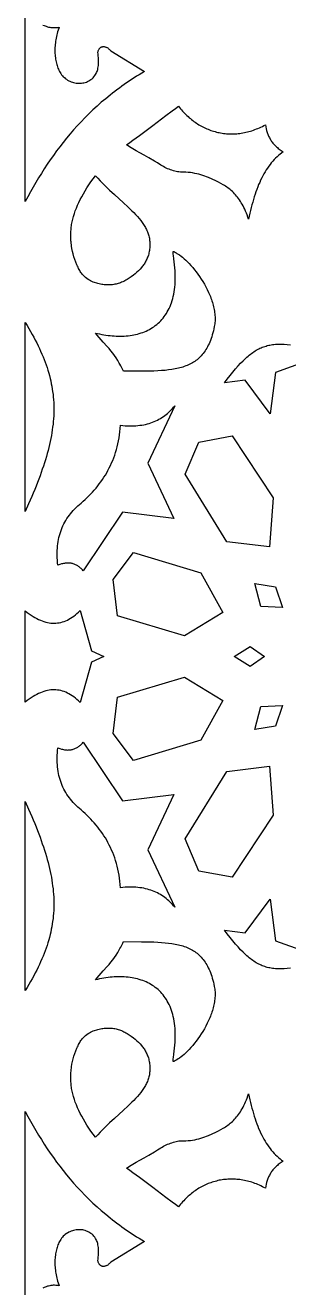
# Model space of a CAD drawing. Extents: x -575 to 575, y -425 to 425.
# Drawn here: x 435 to 468.1, y -79.3 to 79.3 of the extents above; entities that cross this region are included whole.
import ezdxf

# ---------------------------------------------------------------- set-up
doc = ezdxf.new("R2010")
doc.units = 0
doc.layers.add('LAYER_1', color=18, linetype='CONTINUOUS')

msp = doc.modelspace()

# ---------------------------------------------------------------- linework, layer by layer
at = {"layer": 'LAYER_1'}
for points in [[(437.23, 79.32), (437.37, 79.26), (437.51, 79.21), (437.65, 79.16), (437.8, 79.11), (437.94, 79.07), (438.09, 79.04), (438.23, 79.02), (438.38, 79), (438.53, 78.99), (438.68, 78.99), (438.83, 79), (438.98, 79.01), (439.14, 79.03), (439.29, 79.06), (439.21, 78.87), (439.15, 78.67), (439.08, 78.47), (439.02, 78.27), (438.97, 78.07), (438.92, 77.87), (438.88, 77.67), (438.84, 77.47), (438.81, 77.28), (438.79, 77.08), (438.76, 76.89), (438.75, 76.69), (438.74, 76.5), (438.73, 76.31), (438.73, 76.12), (438.73, 75.93), (438.74, 75.75), (438.75, 75.57), (438.77, 75.39), (438.79, 75.21), (438.82, 75.04), (438.85, 74.87), (438.88, 74.7), (438.92, 74.53), (438.96, 74.37), (439.01, 74.22), (439.06, 74.06), (439.12, 73.91), (439.18, 73.77), (439.24, 73.63), (439.31, 73.49), (439.38, 73.36), (439.47, 73.22), (439.57, 73.08), (439.68, 72.95), (439.79, 72.82), (439.92, 72.71), (440.04, 72.6), (440.18, 72.5), (440.32, 72.41), (440.47, 72.33), (440.62, 72.26), (440.77, 72.2), (440.93, 72.14), (441.09, 72.1), (441.25, 72.06), (441.41, 72.03), (441.58, 72.01), (441.74, 72.01), (441.9, 72.01), (442.07, 72.02), (442.23, 72.04), (442.39, 72.07), (442.55, 72.11), (442.7, 72.16), (442.85, 72.23), (443, 72.3), (443.14, 72.38), (443.27, 72.47), (443.4, 72.58), (443.53, 72.69), (443.64, 72.82), (443.75, 72.96), (443.85, 73.11), (443.92, 73.22), (443.98, 73.34), (444.03, 73.47), (444.08, 73.61), (444.12, 73.75), (444.15, 73.9), (444.18, 74.07), (444.2, 74.24), (444.22, 74.41), (444.22, 74.6), (444.23, 74.8), (444.22, 75), (444.21, 75.22), (444.19, 75.45), (444.17, 75.68), (444.14, 75.93), (444.16, 76.01), (444.19, 76.09), (444.22, 76.16), (444.25, 76.23), (444.29, 76.29), (444.32, 76.35), (444.37, 76.4), (444.41, 76.44), (444.46, 76.48), (444.5, 76.52), (444.55, 76.55), (444.61, 76.57), (444.66, 76.59), (444.72, 76.6), (444.77, 76.61), (444.83, 76.62), (444.89, 76.61), (444.95, 76.61), (445.01, 76.6), (445.07, 76.58), (445.13, 76.56), (445.19, 76.54), (445.25, 76.51), (445.31, 76.48), (445.37, 76.44), (445.43, 76.4), (445.49, 76.35), (445.55, 76.3), (445.6, 76.25), (445.66, 76.19), (445.71, 76.13), (445.76, 76.06), (450, 73.47), (449.66, 73.28), (449.33, 73.08), (449.01, 72.88), (448.69, 72.67), (448.37, 72.47), (448.06, 72.26), (447.75, 72.05), (447.44, 71.84), (447.14, 71.63), (446.84, 71.41), (446.54, 71.19), (446.25, 70.97), (445.96, 70.75), (445.68, 70.53), (445.12, 70.07), (444.57, 69.61), (444.04, 69.14), (443.51, 68.66), (443.01, 68.17), (442.51, 67.68), (442.03, 67.18), (441.55, 66.67), (441.09, 66.16), (440.64, 65.64), (440.2, 65.11), (439.77, 64.58), (439.35, 64.04), (438.94, 63.5), (438.54, 62.94), (438.15, 62.39), (437.77, 61.83), (437.4, 61.26), (437.03, 60.69), (436.68, 60.11), (436.33, 59.53), (435.98, 58.95), (435.65, 58.36), (435.32, 57.76), (435, 57.17), (435, 81.05)], [(474.36, 38.53), (466.47, 35.69), (465.81, 30.48), (462.67, 34.71), (460.05, 34.36), (460.41, 34.84), (460.77, 35.3), (461.12, 35.72), (461.45, 36.12), (461.78, 36.49), (462.09, 36.84), (462.41, 37.15), (462.56, 37.3), (462.71, 37.45), (462.86, 37.58), (463.02, 37.72), (463.17, 37.84), (463.32, 37.96), (463.47, 38.07), (463.61, 38.18), (463.76, 38.28), (463.91, 38.38), (464.06, 38.47), (464.21, 38.55), (464.37, 38.63), (464.52, 38.71), (464.67, 38.78), (464.82, 38.84), (464.98, 38.9), (465.14, 38.95), (465.29, 39), (465.45, 39.05), (465.62, 39.09), (465.78, 39.12), (465.95, 39.15), (466.11, 39.18), (466.28, 39.2), (466.46, 39.22), (466.63, 39.23), (466.81, 39.24), (467, 39.24), (467.18, 39.24), (467.56, 39.23), (467.96, 39.2), (468.37, 39.16)], [(468.37, -39.16), (467.96, -39.21), (467.56, -39.23), (467.18, -39.24), (467, -39.24), (466.81, -39.24), (466.63, -39.23), (466.46, -39.22), (466.28, -39.2), (466.11, -39.18), (465.95, -39.15), (465.78, -39.12), (465.62, -39.09), (465.45, -39.05), (465.29, -39.01), (465.14, -38.96), (464.98, -38.9), (464.82, -38.84), (464.67, -38.78), (464.52, -38.71), (464.37, -38.64), (464.21, -38.56), (464.06, -38.47), (463.91, -38.38), (463.76, -38.28), (463.61, -38.18), (463.47, -38.07), (463.32, -37.96), (463.17, -37.84), (463.02, -37.72), (462.86, -37.59), (462.71, -37.45), (462.56, -37.31), (462.41, -37.16), (462.09, -36.84), (461.78, -36.49), (461.45, -36.12), (461.12, -35.72), (460.77, -35.3), (460.41, -34.84), (460.05, -34.36), (462.67, -34.71), (465.81, -30.48), (466.47, -35.7), (474.36, -38.53)], [(435, -81.06), (435, -57.17), (435.32, -57.77), (435.65, -58.36), (435.98, -58.95), (436.33, -59.53), (436.68, -60.12), (437.03, -60.69), (437.4, -61.26), (437.77, -61.83), (438.15, -62.39), (438.54, -62.95), (438.94, -63.5), (439.35, -64.04), (439.77, -64.58), (440.2, -65.11), (440.64, -65.64), (441.09, -66.16), (441.55, -66.68), (442.03, -67.18), (442.51, -67.68), (443.01, -68.18), (443.51, -68.66), (444.04, -69.14), (444.57, -69.61), (445.12, -70.07), (445.68, -70.53), (445.96, -70.75), (446.25, -70.97), (446.54, -71.19), (446.84, -71.41), (447.14, -71.63), (447.44, -71.84), (447.75, -72.05), (448.06, -72.26), (448.37, -72.47), (448.69, -72.68), (449.01, -72.88), (449.33, -73.08), (449.66, -73.28), (450, -73.47), (445.76, -76.06), (445.71, -76.13), (445.66, -76.19), (445.6, -76.25), (445.55, -76.3), (445.49, -76.35), (445.43, -76.4), (445.37, -76.44), (445.31, -76.48), (445.25, -76.51), (445.19, -76.54), (445.13, -76.56), (445.07, -76.58), (445.01, -76.6), (444.95, -76.61), (444.89, -76.62), (444.83, -76.62), (444.77, -76.61), (444.72, -76.61), (444.66, -76.59), (444.61, -76.57), (444.55, -76.55), (444.5, -76.52), (444.46, -76.49), (444.41, -76.45), (444.37, -76.4), (444.32, -76.35), (444.29, -76.29), (444.25, -76.23), (444.22, -76.17), (444.19, -76.09), (444.16, -76.01), (444.14, -75.93), (444.17, -75.68), (444.19, -75.45), (444.21, -75.22), (444.22, -75.01), (444.23, -74.8), (444.22, -74.6), (444.22, -74.42), (444.2, -74.24), (444.18, -74.07), (444.15, -73.91), (444.12, -73.75), (444.08, -73.61), (444.03, -73.47), (443.98, -73.34), (443.92, -73.22), (443.85, -73.11), (443.75, -72.96), (443.64, -72.82), (443.53, -72.7), (443.4, -72.58), (443.27, -72.48), (443.14, -72.38), (443, -72.3), (442.85, -72.23), (442.7, -72.17), (442.55, -72.11), (442.39, -72.07), (442.23, -72.04), (442.07, -72.02), (441.9, -72.01), (441.74, -72.01), (441.58, -72.02), (441.41, -72.03), (441.25, -72.06), (441.09, -72.1), (440.93, -72.14), (440.77, -72.2), (440.62, -72.26), (440.47, -72.33), (440.32, -72.42), (440.18, -72.5), (440.04, -72.6), (439.92, -72.71), (439.79, -72.82), (439.68, -72.95), (439.57, -73.08), (439.47, -73.22), (439.38, -73.37), (439.31, -73.5), (439.24, -73.63), (439.18, -73.77), (439.12, -73.92), (439.06, -74.07), (439.01, -74.22), (438.96, -74.38), (438.92, -74.54), (438.88, -74.7), (438.85, -74.87), (438.82, -75.04), (438.79, -75.21), (438.77, -75.39), (438.75, -75.57), (438.74, -75.75), (438.73, -75.94), (438.73, -76.12), (438.73, -76.31), (438.74, -76.5), (438.75, -76.69), (438.76, -76.89), (438.79, -77.08), (438.81, -77.28), (438.84, -77.48), (438.88, -77.67), (438.92, -77.87), (438.97, -78.07), (439.02, -78.27), (439.08, -78.47), (439.15, -78.67), (439.21, -78.87), (439.29, -79.07), (439.14, -79.03), (438.98, -79.01), (438.83, -79), (438.68, -78.99), (438.53, -78.99), (438.38, -79), (438.23, -79.02), (438.09, -79.05), (437.94, -79.08), (437.8, -79.11), (437.65, -79.16), (437.51, -79.21), (437.37, -79.26), (437.23, -79.33)]]:
    msp.add_lwpolyline(points, dxfattribs=at)
for points in [[(454.41, 68.95), (454.53, 68.8), (454.66, 68.65), (454.79, 68.5), (454.93, 68.35), (455.06, 68.21), (455.2, 68.07), (455.34, 67.94), (455.48, 67.81), (455.62, 67.68), (455.77, 67.56), (455.92, 67.44), (456.07, 67.32), (456.22, 67.21), (456.37, 67.1), (456.53, 67), (456.68, 66.9), (456.84, 66.8), (457, 66.7), (457.17, 66.61), (457.33, 66.53), (457.49, 66.45), (457.66, 66.37), (457.83, 66.29), (458, 66.22), (458.17, 66.16), (458.34, 66.09), (458.51, 66.03), (458.69, 65.98), (458.87, 65.93), (459.04, 65.88), (459.22, 65.84), (459.4, 65.8), (459.58, 65.77), (459.76, 65.74), (459.94, 65.71), (460.13, 65.69), (460.31, 65.67), (460.49, 65.66), (460.68, 65.65), (460.86, 65.65), (461.05, 65.65), (461.24, 65.65), (461.43, 65.66), (461.61, 65.67), (461.8, 65.69), (461.99, 65.71), (462.18, 65.74), (462.37, 65.77), (462.56, 65.81), (462.75, 65.85), (462.94, 65.89), (463.13, 65.94), (463.32, 65.99), (463.51, 66.05), (463.7, 66.12), (463.89, 66.18), (464.08, 66.26), (464.27, 66.33), (464.46, 66.42), (464.65, 66.5), (464.84, 66.59), (465.03, 66.69), (465.22, 66.79), (465.26, 66.54), (465.3, 66.3), (465.36, 66.06), (465.39, 65.94), (465.43, 65.82), (465.47, 65.7), (465.52, 65.59), (465.56, 65.47), (465.61, 65.36), (465.67, 65.25), (465.73, 65.14), (465.79, 65.03), (465.85, 64.92), (465.92, 64.81), (465.99, 64.71), (466.07, 64.6), (466.15, 64.5), (466.24, 64.4), (466.32, 64.3), (466.42, 64.2), (466.52, 64.11), (466.62, 64.01), (466.72, 63.92), (466.83, 63.82), (466.95, 63.73), (467.07, 63.64), (467.19, 63.56), (467.32, 63.47), (467.45, 63.39), (467.25, 63.24), (467.05, 63.09), (466.86, 62.93), (466.67, 62.77), (466.48, 62.59), (466.3, 62.41), (466.13, 62.21), (465.95, 62.01), (465.79, 61.8), (465.63, 61.58), (465.47, 61.36), (465.32, 61.13), (465.17, 60.88), (465.02, 60.64), (464.88, 60.38), (464.75, 60.11), (464.61, 59.84), (464.49, 59.56), (464.36, 59.28), (464.24, 58.98), (464.13, 58.68), (464.02, 58.38), (463.91, 58.06), (463.8, 57.74), (463.7, 57.41), (463.61, 57.08), (463.51, 56.74), (463.43, 56.39), (463.34, 56.04), (463.26, 55.68), (463.18, 55.31), (463.1, 54.94), (463.01, 55.2), (462.92, 55.46), (462.82, 55.7), (462.72, 55.94), (462.62, 56.17), (462.51, 56.38), (462.4, 56.59), (462.29, 56.8), (462.18, 56.99), (462.06, 57.17), (461.94, 57.35), (461.82, 57.52), (461.7, 57.68), (461.58, 57.84), (461.45, 57.99), (461.32, 58.13), (461.19, 58.27), (461.05, 58.4), (460.92, 58.52), (460.78, 58.64), (460.64, 58.76), (460.5, 58.86), (460.35, 58.97), (460.21, 59.07), (460.06, 59.17), (459.91, 59.26), (459.61, 59.43), (459.3, 59.59), (458.99, 59.74), (458.52, 59.95), (458.06, 60.15), (457.82, 60.25), (457.59, 60.34), (457.35, 60.42), (457.1, 60.5), (456.85, 60.57), (456.6, 60.64), (456.33, 60.69), (456.06, 60.74), (455.78, 60.78), (455.49, 60.8), (455.19, 60.82), (454.87, 60.82), (454.7, 60.83), (454.52, 60.84), (454.34, 60.86), (454.17, 60.88), (453.99, 60.92), (453.81, 60.96), (453.63, 61.01), (453.45, 61.07), (453.27, 61.13), (453.09, 61.2), (452.91, 61.27), (452.74, 61.35), (452.57, 61.44), (452.39, 61.53), (452.23, 61.63), (452.06, 61.73), (451.64, 61.99), (451.25, 62.23), (450.56, 62.64), (449.96, 62.98), (449.43, 63.27), (448.97, 63.53), (448.54, 63.77), (448.13, 64.02), (447.93, 64.15), (447.72, 64.28), (448.14, 64.56), (448.55, 64.85), (448.97, 65.15), (449.39, 65.45), (450.23, 66.08), (451.06, 66.71), (452.7, 67.95), (453.5, 68.55), (453.9, 68.83), (454.29, 69.11)], [(444.12, 60.07), (444.41, 59.75), (444.71, 59.45), (445.01, 59.15), (445.31, 58.86), (445.61, 58.58), (446.21, 58.03), (447.36, 56.99), (447.9, 56.49), (448.16, 56.25), (448.41, 56), (448.66, 55.76), (448.89, 55.51), (449.11, 55.26), (449.32, 55.02), (449.52, 54.77), (449.71, 54.52), (449.88, 54.27), (449.96, 54.14), (450.04, 54.02), (450.11, 53.89), (450.18, 53.76), (450.24, 53.63), (450.3, 53.5), (450.36, 53.36), (450.41, 53.23), (450.46, 53.09), (450.5, 52.96), (450.54, 52.82), (450.58, 52.68), (450.61, 52.54), (450.63, 52.4), (450.65, 52.25), (450.66, 52.11), (450.67, 51.96), (450.68, 51.81), (450.68, 51.64), (450.67, 51.48), (450.66, 51.32), (450.64, 51.16), (450.62, 51.01), (450.59, 50.86), (450.56, 50.71), (450.53, 50.57), (450.49, 50.43), (450.45, 50.29), (450.4, 50.16), (450.35, 50.03), (450.29, 49.9), (450.23, 49.77), (450.17, 49.65), (450.1, 49.53), (450.03, 49.41), (449.95, 49.3), (449.87, 49.19), (449.79, 49.08), (449.71, 48.97), (449.62, 48.86), (449.44, 48.65), (449.24, 48.45), (449.04, 48.26), (448.82, 48.07), (448.6, 47.89), (448.34, 47.69), (448.21, 47.59), (448.07, 47.51), (447.94, 47.42), (447.81, 47.34), (447.67, 47.26), (447.54, 47.19), (447.4, 47.12), (447.26, 47.06), (447.12, 47), (446.98, 46.95), (446.84, 46.9), (446.7, 46.85), (446.56, 46.81), (446.42, 46.78), (446.27, 46.75), (446.13, 46.72), (445.98, 46.7), (445.84, 46.69), (445.69, 46.67), (445.54, 46.67), (445.39, 46.67), (445.24, 46.67), (445.09, 46.68), (444.93, 46.69), (444.78, 46.71), (444.62, 46.74), (444.47, 46.77), (444.31, 46.8), (444.15, 46.84), (443.99, 46.89), (443.7, 46.98), (443.55, 47.04), (443.39, 47.1), (443.23, 47.18), (443.07, 47.26), (442.9, 47.37), (442.74, 47.48), (442.57, 47.62), (442.49, 47.69), (442.41, 47.77), (442.33, 47.85), (442.25, 47.94), (442.17, 48.04), (442.09, 48.14), (442.01, 48.25), (441.93, 48.37), (441.86, 48.49), (441.78, 48.61), (441.71, 48.75), (441.64, 48.89), (441.57, 49.04), (441.5, 49.2), (441.36, 49.54), (441.24, 49.88), (441.13, 50.22), (441.03, 50.56), (440.95, 50.89), (440.88, 51.23), (440.82, 51.56), (440.8, 51.73), (440.78, 51.9), (440.76, 52.07), (440.75, 52.23), (440.74, 52.4), (440.73, 52.57), (440.72, 52.74), (440.72, 52.9), (440.73, 53.07), (440.73, 53.24), (440.74, 53.41), (440.76, 53.58), (440.77, 53.75), (440.79, 53.92), (440.82, 54.08), (440.84, 54.25), (440.91, 54.6), (440.98, 54.94), (441.08, 55.28), (441.18, 55.63), (441.3, 55.97), (441.43, 56.33), (441.58, 56.68), (441.74, 57.03), (441.91, 57.39), (442.1, 57.75), (442.31, 58.12), (442.52, 58.49), (442.75, 58.86), (443, 59.23), (443.26, 59.61), (443.53, 60), (443.82, 60.39)], [(453.7, 50.87), (453.74, 50.85), (453.79, 50.82), (453.92, 50.74), (453.99, 50.69), (454.08, 50.64), (454.24, 50.55), (454.42, 50.44), (454.6, 50.3), (454.8, 50.15), (455, 49.97), (455.2, 49.78), (455.41, 49.58), (455.63, 49.35), (455.85, 49.11), (456.07, 48.86), (456.29, 48.59), (456.5, 48.31), (456.72, 48.02), (456.93, 47.72), (457.14, 47.41), (457.34, 47.09), (457.54, 46.76), (457.72, 46.42), (457.9, 46.08), (458.06, 45.73), (458.22, 45.38), (458.29, 45.2), (458.36, 45.02), (458.42, 44.84), (458.48, 44.66), (458.54, 44.48), (458.6, 44.3), (458.64, 44.12), (458.69, 43.94), (458.73, 43.75), (458.77, 43.57), (458.8, 43.39), (458.82, 43.21), (458.84, 43.03), (458.86, 42.85), (458.87, 42.67), (458.87, 42.49), (458.87, 42.31), (458.87, 42.14), (458.85, 41.96), (458.84, 41.78), (458.81, 41.61), (458.78, 41.44), (458.72, 41.16), (458.66, 40.9), (458.59, 40.65), (458.52, 40.4), (458.45, 40.16), (458.37, 39.93), (458.29, 39.71), (458.21, 39.5), (458.12, 39.29), (458.03, 39.1), (457.93, 38.91), (457.83, 38.72), (457.72, 38.55), (457.62, 38.38), (457.5, 38.22), (457.39, 38.07), (457.27, 37.92), (457.14, 37.78), (457.02, 37.65), (456.89, 37.52), (456.75, 37.4), (456.61, 37.28), (456.47, 37.17), (456.32, 37.07), (456.17, 36.97), (456.02, 36.88), (455.86, 36.79), (455.7, 36.7), (455.53, 36.63), (455.36, 36.55), (455.19, 36.49), (455.01, 36.42), (454.83, 36.36), (454.65, 36.31), (454.46, 36.25), (454.27, 36.21), (454.07, 36.16), (453.87, 36.12), (453.46, 36.05), (453.03, 35.99), (452.59, 35.94), (452.14, 35.91), (451.67, 35.88), (451.18, 35.86), (450.68, 35.84), (450.16, 35.83), (449.63, 35.83), (447.35, 35.82), (447.27, 36), (447.19, 36.18), (447.1, 36.36), (447.01, 36.53), (446.92, 36.7), (446.83, 36.86), (446.63, 37.18), (446.43, 37.5), (446.21, 37.8), (446, 38.09), (445.77, 38.38), (445.54, 38.67), (445.3, 38.95), (444.82, 39.5), (444.32, 40.06), (443.82, 40.63), (444.09, 40.56), (444.36, 40.51), (444.62, 40.45), (444.89, 40.41), (445.15, 40.37), (445.42, 40.33), (445.68, 40.3), (445.94, 40.28), (446.2, 40.26), (446.45, 40.24), (446.71, 40.24), (446.96, 40.24), (447.21, 40.24), (447.46, 40.25), (447.71, 40.27), (447.95, 40.29), (448.19, 40.32), (448.43, 40.36), (448.66, 40.4), (448.89, 40.45), (449.12, 40.5), (449.35, 40.57), (449.57, 40.64), (449.78, 40.71), (450, 40.79), (450.21, 40.88), (450.41, 40.98), (450.61, 41.08), (450.81, 41.19), (451, 41.31), (451.18, 41.43), (451.36, 41.56), (451.54, 41.7), (451.71, 41.85), (451.88, 42), (452.04, 42.16), (452.19, 42.33), (452.34, 42.51), (452.48, 42.69), (452.62, 42.88), (452.75, 43.08), (452.87, 43.29), (452.99, 43.5), (453.1, 43.73), (453.21, 43.96), (453.3, 44.2), (453.39, 44.44), (453.47, 44.7), (453.55, 44.96), (453.62, 45.24), (453.68, 45.52), (453.73, 45.81), (453.77, 46.11), (453.81, 46.41), (453.84, 46.73), (453.85, 47.05), (453.87, 47.39), (453.87, 47.73), (453.86, 48.08), (453.84, 48.44), (453.82, 48.81), (453.78, 49.19), (453.74, 49.57), (453.69, 49.97), (453.63, 50.37), (453.61, 50.52), (453.6, 50.64), (453.6, 50.74), (453.6, 50.8), (453.62, 50.85), (453.62, 50.86), (453.63, 50.87), (453.65, 50.88), (453.66, 50.88)], [(435.23, 41.57), (435.45, 41.19), (435.66, 40.83), (435.87, 40.46), (436.07, 40.1), (436.26, 39.74), (436.44, 39.39), (436.61, 39.04), (436.78, 38.69), (436.94, 38.34), (437.09, 37.99), (437.24, 37.65), (437.38, 37.3), (437.51, 36.96), (437.63, 36.62), (437.74, 36.29), (437.85, 35.95), (437.95, 35.61), (438.05, 35.28), (438.13, 34.94), (438.21, 34.61), (438.28, 34.27), (438.35, 33.94), (438.4, 33.6), (438.45, 33.27), (438.5, 32.93), (438.53, 32.6), (438.56, 32.26), (438.58, 31.92), (438.59, 31.58), (438.6, 31.24), (438.6, 30.9), (438.59, 30.56), (438.58, 30.21), (438.56, 29.87), (438.53, 29.52), (438.5, 29.17), (438.45, 28.81), (438.4, 28.46), (438.35, 28.1), (438.29, 27.74), (438.22, 27.37), (438.14, 27), (438.06, 26.63), (437.97, 26.26), (437.87, 25.88), (437.77, 25.49), (437.66, 25.11), (437.54, 24.72), (437.42, 24.32), (437.29, 23.92), (437.15, 23.51), (437.01, 23.1), (436.86, 22.69), (436.7, 22.27), (436.54, 21.84), (436.37, 21.41), (436.19, 20.97), (436.01, 20.53), (435.82, 20.08), (435.42, 19.16), (435, 18.22), (435, 41.94)], [(450.41, 24.27), (453.7, 17.32), (447.23, 18.14), (442.29, 10.78), (442.21, 10.87), (442.13, 10.96), (442.05, 11.04), (441.96, 11.11), (441.88, 11.19), (441.79, 11.26), (441.7, 11.32), (441.61, 11.38), (441.52, 11.43), (441.43, 11.48), (441.34, 11.53), (441.25, 11.57), (441.15, 11.61), (441.05, 11.64), (440.96, 11.67), (440.86, 11.69), (440.76, 11.71), (440.66, 11.73), (440.56, 11.74), (440.45, 11.74), (440.35, 11.74), (440.24, 11.74), (440.13, 11.73), (440.03, 11.72), (439.92, 11.7), (439.81, 11.68), (439.7, 11.66), (439.58, 11.63), (439.35, 11.55), (439.12, 11.46), (439.08, 11.78), (439.05, 12.1), (439.03, 12.41), (439.02, 12.72), (439.02, 13.02), (439.02, 13.31), (439.04, 13.6), (439.06, 13.88), (439.09, 14.16), (439.13, 14.43), (439.18, 14.7), (439.24, 14.96), (439.31, 15.21), (439.38, 15.47), (439.46, 15.71), (439.55, 15.96), (439.65, 16.19), (439.75, 16.43), (439.87, 16.66), (439.99, 16.88), (440.12, 17.1), (440.25, 17.32), (440.4, 17.53), (440.55, 17.74), (440.71, 17.94), (440.87, 18.14), (441.05, 18.34), (441.23, 18.54), (441.41, 18.73), (441.61, 18.91), (441.81, 19.1), (442.02, 19.28), (442.27, 19.5), (442.52, 19.72), (442.77, 19.95), (443.01, 20.18), (443.24, 20.42), (443.47, 20.66), (443.69, 20.91), (443.91, 21.16), (444.12, 21.42), (444.32, 21.69), (444.52, 21.95), (444.71, 22.23), (444.9, 22.51), (445.08, 22.79), (445.25, 23.08), (445.41, 23.38), (445.57, 23.68), (445.72, 23.99), (445.86, 24.31), (446, 24.63), (446.13, 24.96), (446.25, 25.3), (446.36, 25.64), (446.46, 25.99), (446.56, 26.34), (446.65, 26.71), (446.73, 27.08), (446.8, 27.45), (446.86, 27.84), (446.92, 28.23), (446.96, 28.63), (447, 29.04), (447.29, 29.01), (447.57, 28.99), (447.85, 28.97), (448.13, 28.96), (448.4, 28.96), (448.66, 28.97), (448.92, 28.99), (449.17, 29.01), (449.42, 29.04), (449.66, 29.07), (449.9, 29.12), (450.13, 29.16), (450.36, 29.22), (450.58, 29.28), (450.8, 29.35), (451.01, 29.43), (451.22, 29.51), (451.43, 29.6), (451.62, 29.7), (451.82, 29.8), (452.01, 29.91), (452.19, 30.03), (452.38, 30.15), (452.55, 30.27), (452.72, 30.41), (452.89, 30.54), (453.06, 30.69), (453.22, 30.84), (453.37, 30.99), (453.52, 31.16), (453.67, 31.32), (453.82, 31.49)], [(466.17, 19.93), (465.71, 13.78), (460.35, 14.42), (455.13, 22.9), (456.83, 26.94), (461.03, 27.7)], [(457.07, 10.5), (459.84, 5.53), (455.02, 2.58), (446.61, 5.11), (446.08, 9.69), (448.63, 13.07)], [(466.48, 8.76), (467.34, 6.15), (464.65, 6.29), (463.87, 9.17)], [(443.34, 0.7), (444.87, 0), (443.34, -0.7), (441.9, -5.76), (441.7, -5.58), (441.5, -5.4), (441.31, -5.23), (441.11, -5.08), (440.91, -4.94), (440.7, -4.81), (440.5, -4.69), (440.3, -4.59), (440.1, -4.49), (439.9, -4.41), (439.69, -4.34), (439.49, -4.29), (439.28, -4.24), (439.08, -4.21), (438.87, -4.19), (438.66, -4.18), (438.45, -4.18), (438.23, -4.2), (438.02, -4.23), (437.8, -4.27), (437.58, -4.32), (437.36, -4.39), (437.14, -4.47), (436.91, -4.56), (436.68, -4.66), (436.45, -4.78), (436.22, -4.9), (435.98, -5.04), (435.74, -5.2), (435.5, -5.36), (435.25, -5.54), (435, -5.73), (435, 5.73), (435.25, 5.54), (435.5, 5.36), (435.74, 5.2), (435.98, 5.04), (436.22, 4.9), (436.45, 4.77), (436.68, 4.66), (436.91, 4.56), (437.14, 4.47), (437.36, 4.39), (437.58, 4.32), (437.8, 4.27), (438.02, 4.23), (438.23, 4.2), (438.45, 4.18), (438.66, 4.18), (438.87, 4.19), (439.08, 4.21), (439.28, 4.24), (439.49, 4.28), (439.69, 4.34), (439.9, 4.41), (440.1, 4.49), (440.3, 4.58), (440.5, 4.69), (440.7, 4.81), (440.91, 4.94), (441.11, 5.08), (441.31, 5.23), (441.5, 5.4), (441.7, 5.57), (441.9, 5.76)], [(465.09, 0), (463.3, -1.27), (461.26, 0), (463.3, 1.27)], [(459.84, -5.54), (457.07, -10.5), (448.63, -13.07), (446.08, -9.69), (446.61, -5.12), (455.02, -2.58)], [(466.48, -8.76), (463.87, -9.17), (464.65, -6.29), (467.34, -6.15)], [(447.23, -18.14), (453.7, -17.32), (450.41, -24.27), (453.82, -31.5), (453.67, -31.32), (453.52, -31.16), (453.37, -31), (453.22, -30.84), (453.06, -30.69), (452.89, -30.55), (452.72, -30.41), (452.55, -30.28), (452.38, -30.15), (452.19, -30.03), (452.01, -29.91), (451.82, -29.8), (451.62, -29.7), (451.43, -29.61), (451.22, -29.52), (451.01, -29.43), (450.8, -29.36), (450.58, -29.29), (450.36, -29.22), (450.13, -29.17), (449.9, -29.12), (449.66, -29.07), (449.42, -29.04), (449.17, -29.01), (448.92, -28.99), (448.66, -28.97), (448.4, -28.97), (448.13, -28.97), (447.85, -28.97), (447.57, -28.99), (447.29, -29.01), (447, -29.04), (446.96, -28.64), (446.92, -28.23), (446.86, -27.84), (446.8, -27.46), (446.73, -27.08), (446.65, -26.71), (446.56, -26.35), (446.46, -25.99), (446.36, -25.64), (446.25, -25.3), (446.13, -24.96), (446, -24.63), (445.86, -24.31), (445.72, -24), (445.57, -23.69), (445.41, -23.38), (445.25, -23.09), (445.08, -22.79), (444.9, -22.51), (444.71, -22.23), (444.52, -21.96), (444.32, -21.69), (444.12, -21.42), (443.91, -21.17), (443.69, -20.91), (443.47, -20.67), (443.24, -20.42), (443.01, -20.19), (442.77, -19.95), (442.52, -19.72), (442.27, -19.5), (442.02, -19.28), (441.81, -19.1), (441.61, -18.91), (441.41, -18.73), (441.23, -18.54), (441.05, -18.34), (440.87, -18.15), (440.71, -17.94), (440.55, -17.74), (440.4, -17.53), (440.25, -17.32), (440.12, -17.1), (439.99, -16.88), (439.87, -16.66), (439.75, -16.43), (439.65, -16.2), (439.55, -15.96), (439.46, -15.72), (439.38, -15.47), (439.31, -15.22), (439.24, -14.96), (439.18, -14.7), (439.13, -14.43), (439.09, -14.16), (439.06, -13.88), (439.04, -13.6), (439.02, -13.31), (439.02, -13.02), (439.02, -12.72), (439.03, -12.41), (439.05, -12.1), (439.08, -11.79), (439.12, -11.46), (439.35, -11.55), (439.58, -11.63), (439.7, -11.66), (439.81, -11.68), (439.92, -11.71), (440.03, -11.72), (440.13, -11.73), (440.24, -11.74), (440.35, -11.75), (440.45, -11.74), (440.56, -11.74), (440.66, -11.73), (440.76, -11.71), (440.86, -11.69), (440.96, -11.67), (441.05, -11.64), (441.15, -11.61), (441.25, -11.57), (441.34, -11.53), (441.43, -11.49), (441.52, -11.44), (441.61, -11.38), (441.7, -11.32), (441.79, -11.26), (441.88, -11.19), (441.96, -11.12), (442.05, -11.04), (442.13, -10.96), (442.21, -10.87), (442.29, -10.78)], [(466.17, -19.93), (461.03, -27.7), (456.83, -26.95), (455.13, -22.9), (460.35, -14.43), (465.71, -13.78)], [(435.42, -19.17), (435.82, -20.08), (436.01, -20.53), (436.19, -20.98), (436.37, -21.41), (436.54, -21.84), (436.7, -22.27), (436.86, -22.69), (437.01, -23.11), (437.15, -23.52), (437.29, -23.92), (437.42, -24.32), (437.54, -24.72), (437.66, -25.11), (437.77, -25.5), (437.87, -25.88), (437.97, -26.26), (438.06, -26.63), (438.14, -27.01), (438.22, -27.37), (438.29, -27.74), (438.35, -28.1), (438.4, -28.46), (438.45, -28.82), (438.5, -29.17), (438.53, -29.52), (438.56, -29.87), (438.58, -30.22), (438.59, -30.56), (438.6, -30.9), (438.6, -31.25), (438.59, -31.59), (438.58, -31.92), (438.56, -32.26), (438.53, -32.6), (438.5, -32.93), (438.45, -33.27), (438.4, -33.6), (438.35, -33.94), (438.28, -34.27), (438.21, -34.61), (438.13, -34.94), (438.05, -35.28), (437.95, -35.61), (437.85, -35.95), (437.74, -36.29), (437.63, -36.63), (437.51, -36.97), (437.38, -37.31), (437.24, -37.65), (437.09, -37.99), (436.94, -38.34), (436.78, -38.69), (436.61, -39.04), (436.44, -39.39), (436.26, -39.75), (436.07, -40.1), (435.87, -40.47), (435.66, -40.83), (435.45, -41.2), (435.23, -41.57), (435, -41.94), (435, -18.22)], [(449.63, -35.83), (450.16, -35.84), (450.68, -35.85), (451.18, -35.86), (451.67, -35.88), (452.14, -35.91), (452.59, -35.95), (453.03, -35.99), (453.46, -36.05), (453.87, -36.12), (454.07, -36.16), (454.27, -36.21), (454.46, -36.26), (454.65, -36.31), (454.83, -36.36), (455.01, -36.42), (455.19, -36.49), (455.36, -36.56), (455.53, -36.63), (455.7, -36.71), (455.86, -36.79), (456.02, -36.88), (456.17, -36.97), (456.32, -37.07), (456.47, -37.17), (456.61, -37.28), (456.75, -37.4), (456.89, -37.52), (457.02, -37.65), (457.14, -37.78), (457.27, -37.92), (457.39, -38.07), (457.5, -38.22), (457.62, -38.38), (457.72, -38.55), (457.83, -38.73), (457.93, -38.91), (458.03, -39.1), (458.12, -39.3), (458.21, -39.5), (458.29, -39.71), (458.37, -39.93), (458.45, -40.16), (458.52, -40.4), (458.59, -40.65), (458.66, -40.9), (458.72, -41.17), (458.78, -41.44), (458.81, -41.61), (458.84, -41.79), (458.85, -41.96), (458.87, -42.14), (458.87, -42.31), (458.87, -42.49), (458.87, -42.67), (458.86, -42.85), (458.84, -43.03), (458.82, -43.21), (458.8, -43.39), (458.77, -43.58), (458.73, -43.76), (458.69, -43.94), (458.64, -44.12), (458.6, -44.3), (458.54, -44.48), (458.48, -44.66), (458.42, -44.84), (458.36, -45.02), (458.29, -45.2), (458.22, -45.38), (458.06, -45.73), (457.9, -46.08), (457.72, -46.42), (457.54, -46.76), (457.34, -47.09), (457.14, -47.41), (456.93, -47.72), (456.72, -48.02), (456.5, -48.31), (456.29, -48.59), (456.07, -48.86), (455.85, -49.11), (455.63, -49.35), (455.41, -49.58), (455.2, -49.79), (455, -49.98), (454.8, -50.15), (454.6, -50.3), (454.42, -50.44), (454.24, -50.55), (454.08, -50.65), (453.99, -50.69), (453.92, -50.74), (453.79, -50.82), (453.74, -50.85), (453.7, -50.87), (453.66, -50.88), (453.65, -50.88), (453.63, -50.88), (453.62, -50.87), (453.62, -50.85), (453.6, -50.81), (453.6, -50.74), (453.6, -50.65), (453.61, -50.53), (453.63, -50.37), (453.69, -49.97), (453.74, -49.58), (453.78, -49.19), (453.82, -48.81), (453.84, -48.44), (453.86, -48.08), (453.87, -47.73), (453.87, -47.39), (453.85, -47.05), (453.84, -46.73), (453.81, -46.41), (453.77, -46.11), (453.73, -45.81), (453.68, -45.52), (453.62, -45.24), (453.55, -44.97), (453.47, -44.7), (453.39, -44.45), (453.3, -44.2), (453.21, -43.96), (453.1, -43.73), (452.99, -43.5), (452.87, -43.29), (452.75, -43.08), (452.62, -42.88), (452.48, -42.69), (452.34, -42.51), (452.19, -42.33), (452.04, -42.16), (451.88, -42), (451.71, -41.85), (451.54, -41.7), (451.36, -41.56), (451.18, -41.43), (451, -41.31), (450.81, -41.19), (450.61, -41.08), (450.41, -40.98), (450.21, -40.88), (450, -40.79), (449.78, -40.71), (449.57, -40.64), (449.35, -40.57), (449.12, -40.51), (448.89, -40.45), (448.66, -40.4), (448.43, -40.36), (448.19, -40.32), (447.95, -40.29), (447.71, -40.27), (447.46, -40.25), (447.21, -40.24), (446.96, -40.24), (446.71, -40.24), (446.45, -40.25), (446.2, -40.26), (445.94, -40.28), (445.68, -40.3), (445.42, -40.33), (445.15, -40.37), (444.89, -40.41), (444.62, -40.46), (444.36, -40.51), (444.09, -40.57), (443.82, -40.63), (444.32, -40.06), (444.82, -39.5), (445.3, -38.95), (445.54, -38.67), (445.77, -38.38), (446, -38.09), (446.21, -37.8), (446.43, -37.5), (446.63, -37.19), (446.83, -36.86), (446.92, -36.7), (447.01, -36.53), (447.1, -36.36), (447.19, -36.18), (447.27, -36.01), (447.35, -35.82)], [(445.54, -46.67), (445.69, -46.68), (445.84, -46.69), (445.98, -46.7), (446.13, -46.72), (446.27, -46.75), (446.42, -46.78), (446.56, -46.82), (446.7, -46.86), (446.84, -46.9), (446.98, -46.95), (447.12, -47), (447.26, -47.06), (447.4, -47.13), (447.54, -47.19), (447.67, -47.27), (447.81, -47.34), (447.94, -47.42), (448.07, -47.51), (448.21, -47.6), (448.34, -47.69), (448.6, -47.89), (448.82, -48.07), (449.04, -48.26), (449.24, -48.45), (449.44, -48.66), (449.62, -48.86), (449.71, -48.97), (449.79, -49.08), (449.87, -49.19), (449.95, -49.3), (450.03, -49.42), (450.1, -49.53), (450.17, -49.65), (450.23, -49.78), (450.29, -49.9), (450.35, -50.03), (450.4, -50.16), (450.45, -50.3), (450.49, -50.43), (450.53, -50.57), (450.56, -50.71), (450.59, -50.86), (450.62, -51.01), (450.64, -51.16), (450.66, -51.32), (450.67, -51.48), (450.68, -51.65), (450.68, -51.81), (450.67, -51.96), (450.66, -52.11), (450.65, -52.26), (450.63, -52.4), (450.61, -52.54), (450.58, -52.68), (450.54, -52.82), (450.5, -52.96), (450.46, -53.1), (450.41, -53.23), (450.36, -53.37), (450.3, -53.5), (450.24, -53.63), (450.18, -53.76), (450.11, -53.89), (450.04, -54.02), (449.96, -54.15), (449.88, -54.27), (449.71, -54.52), (449.52, -54.77), (449.32, -55.02), (449.11, -55.27), (448.89, -55.51), (448.66, -55.76), (448.41, -56), (448.16, -56.25), (447.9, -56.5), (447.36, -57), (446.21, -58.04), (445.61, -58.58), (445.31, -58.87), (445.01, -59.16), (444.71, -59.45), (444.41, -59.76), (444.12, -60.07), (443.82, -60.39), (443.53, -60), (443.26, -59.62), (443, -59.24), (442.75, -58.86), (442.52, -58.49), (442.31, -58.12), (442.1, -57.76), (441.91, -57.39), (441.74, -57.04), (441.58, -56.68), (441.43, -56.33), (441.3, -55.98), (441.18, -55.63), (441.08, -55.28), (440.98, -54.94), (440.91, -54.6), (440.84, -54.26), (440.82, -54.09), (440.79, -53.92), (440.77, -53.75), (440.76, -53.58), (440.74, -53.41), (440.73, -53.24), (440.73, -53.07), (440.72, -52.91), (440.72, -52.74), (440.73, -52.57), (440.74, -52.4), (440.75, -52.24), (440.76, -52.07), (440.78, -51.9), (440.8, -51.73), (440.82, -51.56), (440.88, -51.23), (440.95, -50.89), (441.03, -50.56), (441.13, -50.22), (441.24, -49.88), (441.36, -49.54), (441.5, -49.2), (441.57, -49.04), (441.64, -48.89), (441.71, -48.75), (441.78, -48.62), (441.86, -48.49), (441.93, -48.37), (442.01, -48.25), (442.09, -48.14), (442.17, -48.04), (442.25, -47.95), (442.33, -47.86), (442.41, -47.77), (442.49, -47.69), (442.57, -47.62), (442.74, -47.48), (442.9, -47.37), (443.07, -47.27), (443.23, -47.18), (443.39, -47.1), (443.55, -47.04), (443.7, -46.98), (443.99, -46.89), (444.15, -46.84), (444.31, -46.8), (444.47, -46.77), (444.62, -46.74), (444.78, -46.72), (444.93, -46.7), (445.09, -46.68), (445.24, -46.67), (445.39, -46.67)], [(463.18, -55.31), (463.26, -55.68), (463.34, -56.04), (463.43, -56.39), (463.51, -56.74), (463.61, -57.08), (463.7, -57.42), (463.8, -57.74), (463.91, -58.06), (464.02, -58.38), (464.13, -58.69), (464.24, -58.99), (464.36, -59.28), (464.49, -59.57), (464.61, -59.85), (464.75, -60.12), (464.88, -60.38), (465.02, -60.64), (465.17, -60.89), (465.32, -61.13), (465.47, -61.36), (465.63, -61.59), (465.79, -61.8), (465.95, -62.01), (466.13, -62.21), (466.3, -62.41), (466.48, -62.59), (466.67, -62.77), (466.86, -62.94), (467.05, -63.1), (467.25, -63.25), (467.45, -63.39), (467.32, -63.47), (467.19, -63.56), (467.07, -63.65), (466.95, -63.73), (466.83, -63.83), (466.72, -63.92), (466.62, -64.01), (466.52, -64.11), (466.42, -64.2), (466.32, -64.3), (466.24, -64.4), (466.15, -64.5), (466.07, -64.61), (465.99, -64.71), (465.92, -64.82), (465.85, -64.92), (465.79, -65.03), (465.73, -65.14), (465.67, -65.25), (465.61, -65.36), (465.56, -65.48), (465.52, -65.59), (465.47, -65.71), (465.43, -65.82), (465.39, -65.94), (465.36, -66.06), (465.3, -66.3), (465.26, -66.55), (465.22, -66.8), (465.03, -66.69), (464.84, -66.6), (464.65, -66.5), (464.46, -66.42), (464.27, -66.34), (464.08, -66.26), (463.89, -66.19), (463.7, -66.12), (463.51, -66.05), (463.32, -66), (463.13, -65.94), (462.94, -65.89), (462.75, -65.85), (462.56, -65.81), (462.37, -65.77), (462.18, -65.74), (461.99, -65.71), (461.8, -65.69), (461.61, -65.68), (461.43, -65.66), (461.24, -65.65), (461.05, -65.65), (460.86, -65.65), (460.68, -65.65), (460.49, -65.66), (460.31, -65.68), (460.13, -65.69), (459.94, -65.71), (459.76, -65.74), (459.58, -65.77), (459.4, -65.8), (459.22, -65.84), (459.04, -65.89), (458.87, -65.93), (458.69, -65.98), (458.51, -66.04), (458.34, -66.1), (458.17, -66.16), (458, -66.22), (457.83, -66.3), (457.66, -66.37), (457.49, -66.45), (457.33, -66.53), (457.17, -66.62), (457, -66.71), (456.84, -66.8), (456.68, -66.9), (456.53, -67), (456.37, -67.1), (456.22, -67.21), (456.07, -67.33), (455.92, -67.44), (455.77, -67.56), (455.62, -67.69), (455.48, -67.81), (455.34, -67.94), (455.2, -68.08), (455.06, -68.21), (454.93, -68.36), (454.79, -68.5), (454.66, -68.65), (454.53, -68.8), (454.41, -68.95), (454.29, -69.11), (453.9, -68.84), (453.5, -68.55), (452.7, -67.96), (451.06, -66.71), (450.23, -66.08), (449.39, -65.46), (448.97, -65.15), (448.55, -64.85), (448.14, -64.56), (447.72, -64.28), (447.93, -64.15), (448.13, -64.02), (448.54, -63.77), (448.97, -63.53), (449.43, -63.28), (449.96, -62.99), (450.56, -62.64), (451.25, -62.23), (451.64, -61.99), (452.06, -61.73), (452.23, -61.63), (452.39, -61.53), (452.57, -61.44), (452.74, -61.35), (452.91, -61.27), (453.09, -61.2), (453.27, -61.13), (453.45, -61.07), (453.63, -61.01), (453.81, -60.96), (453.99, -60.92), (454.17, -60.89), (454.34, -60.86), (454.52, -60.84), (454.7, -60.83), (454.87, -60.83), (455.19, -60.82), (455.49, -60.81), (455.78, -60.78), (456.06, -60.74), (456.33, -60.7), (456.6, -60.64), (456.85, -60.58), (457.1, -60.5), (457.35, -60.43), (457.59, -60.34), (457.82, -60.25), (458.06, -60.16), (458.52, -59.95), (458.99, -59.74), (459.3, -59.59), (459.61, -59.43), (459.91, -59.26), (460.06, -59.17), (460.21, -59.07), (460.35, -58.97), (460.5, -58.87), (460.64, -58.76), (460.78, -58.64), (460.92, -58.52), (461.05, -58.4), (461.19, -58.27), (461.32, -58.13), (461.45, -57.99), (461.58, -57.84), (461.7, -57.69), (461.82, -57.52), (461.94, -57.35), (462.06, -57.18), (462.18, -56.99), (462.29, -56.8), (462.4, -56.6), (462.51, -56.39), (462.62, -56.17), (462.72, -55.94), (462.82, -55.71), (462.92, -55.46), (463.01, -55.2), (463.1, -54.94)]]:
    msp.add_lwpolyline(points, close=True, dxfattribs=at)

doc.saveas('drawing.dxf')
